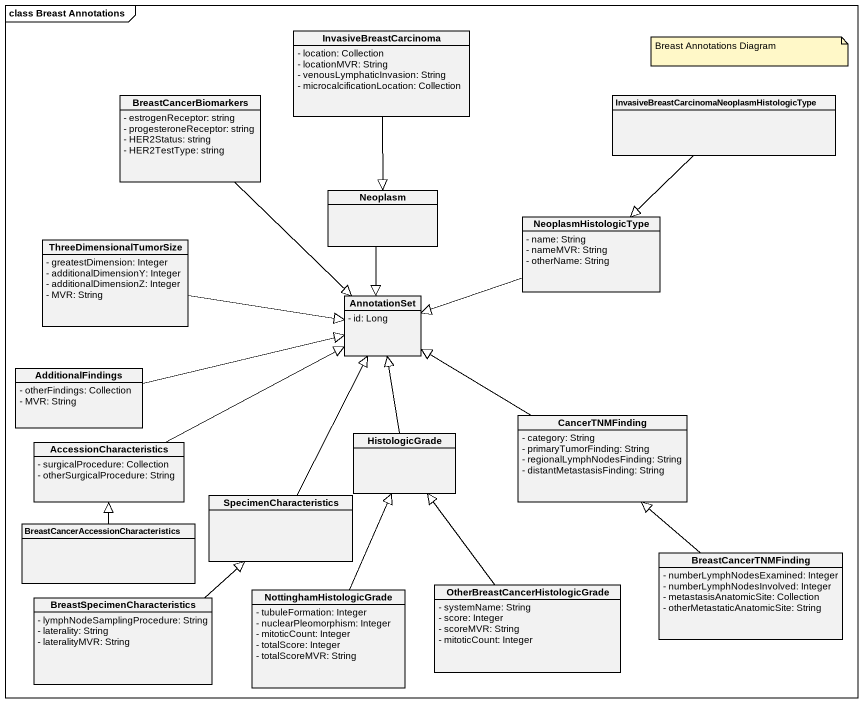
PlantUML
@startuml
mainframe class Breast Annotations
hide circle
hide empty members
skinparam classAttributeIconSize 0
class InvasiveBreastCarcinoma {
  - location: Collection
  - locationMVR: String
  - venousLymphaticInvasion: String
  - microcalcificationLocation: Collection
}
class BreastCancerBiomarkers {
  - estrogenReceptor: string
  - progesteroneReceptor: string
  - HER2Status: string
  - HER2TestType: string
}
class "InvasiveBreastCarcinomaNeoplasmHistologicType" as InvasiveBreastCarcinomaNeopl
class Neoplasm
class ThreeDimensionalTumorSize {
  - greatestDimension: Integer
  - additionalDimensionY: Integer
  - additionalDimensionZ: Integer
  - MVR: String
}
class NeoplasmHistologicType {
  - name: String
  - nameMVR: String
  - otherName: String
}
class AnnotationSet {
  - id: Long
}
class AdditionalFindings {
  - otherFindings: Collection
  - MVR: String
}
class HistologicGrade
class CancerTNMFinding {
  - category: String
  - primaryTumorFinding: String
  - regionalLymphNodesFinding: String
  - distantMetastasisFinding: String
}
class AccessionCharacteristics {
  - surgicalProcedure: Collection
  - otherSurgicalProcedure: String
}
class SpecimenCharacteristics
class "BreastCancerAccessionCharacteristics" as BreastCancerAccessionCharact
class NottinghamHistologicGrade {
  - tubuleFormation: Integer
  - nuclearPleomorphism: Integer
  - mitoticCount: Integer
  - totalScore: Integer
  - totalScoreMVR: String
}
class "OtherBreastCancerHistologicGrade" as OtherBreastCancerHistologicG {
  - systemName: String
  - score: Integer
  - scoreMVR: String
  - mitoticCount: Integer
}
class BreastCancerTNMFinding {
  - numberLymphNodesExamined: Integer
  - numberLymphNodesInvolved: Integer
  - metastasisAnatomicSite: Collection
  - otherMetastaticAnatomicSite: String
}
class "BreastSpecimenCharacteristics" as BreastSpecimenCharacteristic {
  - lymphNodeSamplingProcedure: String
  - laterality: String
  - lateralityMVR: String
}
InvasiveBreastCarcinoma --|> Neoplasm
BreastCancerBiomarkers --|> AnnotationSet
InvasiveBreastCarcinomaNeopl --|> NeoplasmHistologicType
Neoplasm --|> AnnotationSet
ThreeDimensionalTumorSize -right-|> AnnotationSet
NeoplasmHistologicType -left-|> AnnotationSet
AdditionalFindings -right-|> AnnotationSet
HistologicGrade -up-|> AnnotationSet
CancerTNMFinding -up-|> AnnotationSet
AccessionCharacteristics -right-|> AnnotationSet
SpecimenCharacteristics -up-|> AnnotationSet
BreastCancerAccessionCharact -up-|> AccessionCharacteristics
NottinghamHistologicGrade -up-|> HistologicGrade
OtherBreastCancerHistologicG -up-|> HistologicGrade
BreastCancerTNMFinding -up-|> CancerTNMFinding
BreastSpecimenCharacteristic -up-|> SpecimenCharacteristics
note as N1
  Breast Annotations Diagram
end note
@enduml
